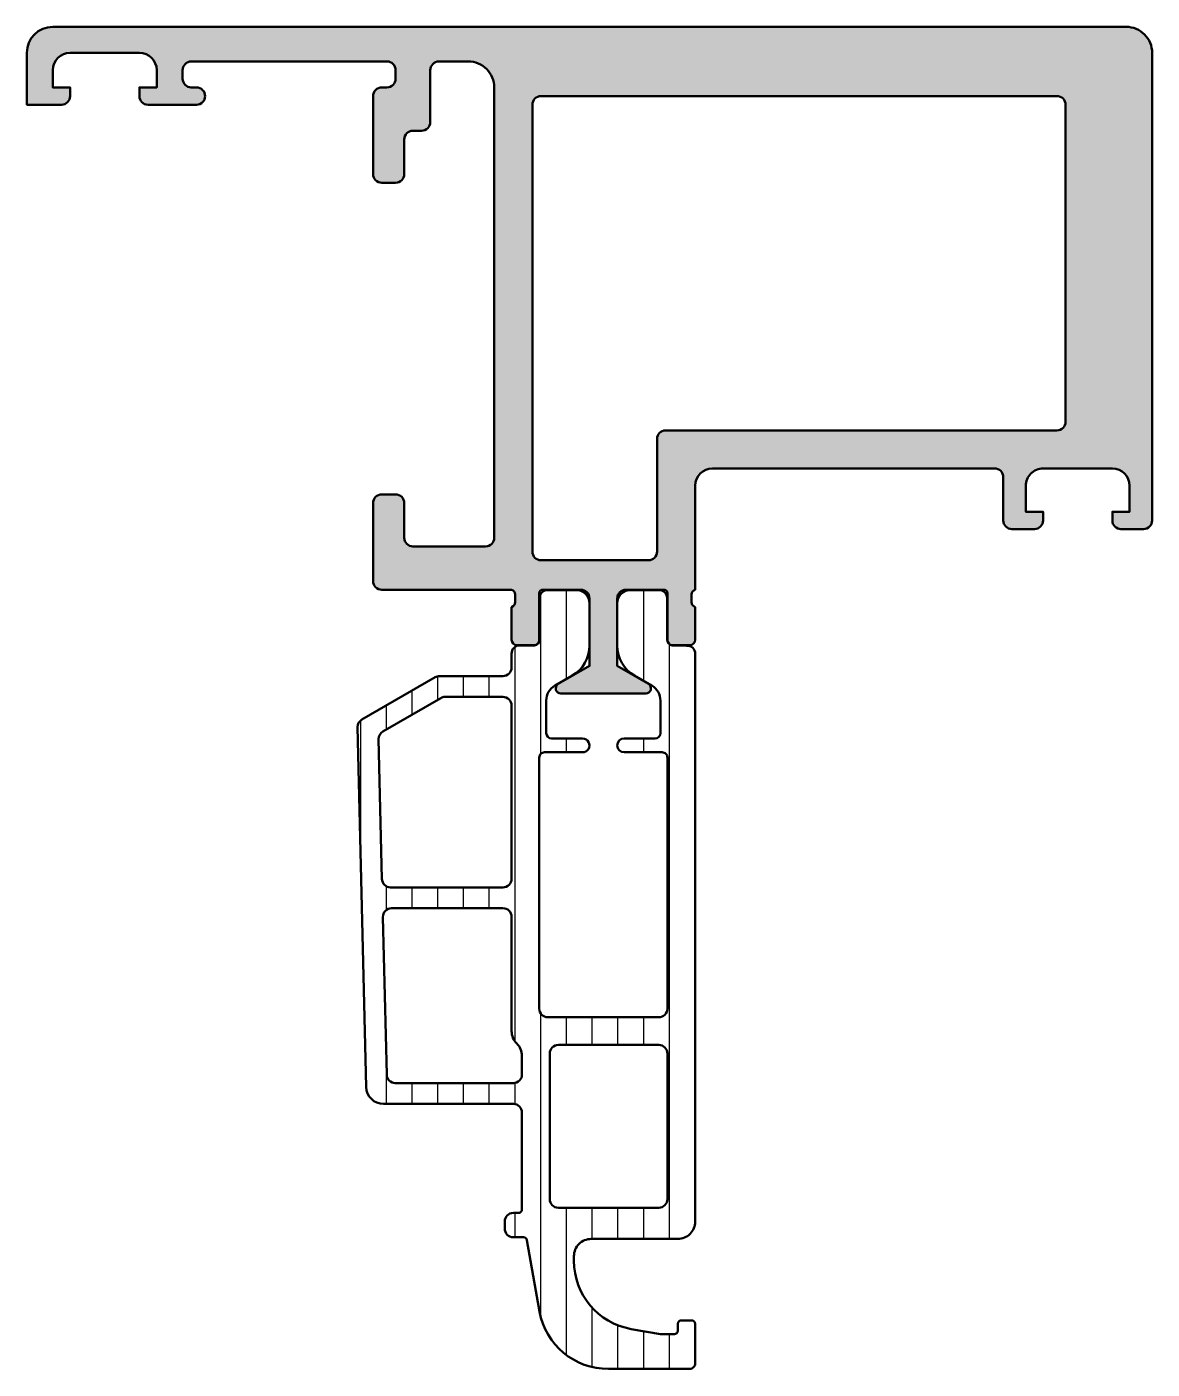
# Model space of a CAD drawing. Extents: x -38.6 to 26.4, y 0 to 77.5.
import ezdxf

# ---------------------------------------------------------------- set-up
doc = ezdxf.new("R2010")
doc.units = 0
for name, color, linetype, lineweight in [('0S-Alu contour', 7, 'Continuous', 50), ('0S-Alu hatch', 252, 'Continuous', 25), ('0S-Plastic contour', 254, 'Continuous', 50), ('0S-Plastic hatch', 253, 'Continuous', 25)]:
    doc.layers.add(name, color=color, linetype=linetype, lineweight=lineweight)

# ---------------------------------------------------------------- blocks, each defined once
blk = doc.blocks.new('284341__74093140_8A7A_4C7F_8474_6BF5404352CF___1BA13C1B_174A_4D7D_945D_6D555677FE83_')
at = {"layer": '0S-Plastic hatch'}
h = blk.add_hatch(dxfattribs=at)
h.set_pattern_fill('ANSI31', color=256, scale=0.4680000000000001, angle=45, style=0)
h.set_pattern_definition([(90, (0, 0), (-1.4859, 0), [])])
edge = h.paths.add_edge_path()
edge.add_line((-19.49889178758964, 37.04273220173563), (-18.99888984312537, 16.27510154376703))
edge.add_arc((-17.99917954461772, 16.29917059147821), 0.9999999999999969, 181.3791880375999, 269.9999999999992)
edge.add_line((-17.99917954461773, 15.29917059147822), (-10.4991795446177, 15.29917059147813))
edge.add_ellipse((-10.49917954461771, 14.79917059147813), major_axis=(-0.5, 0), ratio=1, start_angle=180, end_angle=269.9999999999992, ccw=False)
edge.add_line((-9.99917954461771, 14.79917059147813), (-9.99917954461771, 9.199383544636397))
edge.add_ellipse((-10.1991795446177, 9.199383544636397), major_axis=(-0.1999999999999957, 0), ratio=1, start_angle=89.9999999999979, end_angle=180, ccw=False)
edge.add_line((-10.19917954461771, 8.999383544636402), (-10.49917954461793, 8.999383544636402))
edge.add_arc((-10.49917954461793, 8.499383544636508), 0.4999999999998935, 90.0000000000004, 180)
edge.add_line((-10.99917954461782, 8.499383544636508), (-10.9991795446176, 8.099383544636133))
edge.add_arc((-10.4991795446176, 8.099383544636403), 0.5, 180, 269.9999999999992)
edge.add_line((-10.49917954461761, 7.599383544636403), (-9.907122040837223, 7.599383544636395))
edge.add_ellipse((-9.907122040837226, 7.3993835446364), major_axis=(-0.1999999999999957, 0), ratio=1, start_angle=189.9999999999988, end_angle=269.999999999999, ccw=False)
edge.add_line((-9.710160490234786, 7.434113180169781), (-8.982045949968523, 3.304770425358427))
edge.add_arc((-5.042814937919683, 3.999363136026147), 4.000000000000007, 190, 270.5524425235893)
edge.add_line((-5.004247771646644, -0.0004509313632006), (-0.2983938240231225, -0.0008294075514783))
edge.add_arc((-0.2983696960204227, 0.2991705914781875), 0.2999999999999333, 269.9953918909191, 360.0403432461902)
edge.add_line((0.0016302296112442, 0.2993818282038211), (1.06811533414e-05, 2.59947625915025))
edge.add_arc((-0.1999892692676255, 2.599335434666315), 0.1999999999998112, 0.0403432462444002, 89.99539189096593)
edge.add_line((-0.1999731839326557, 2.799335434019281), (-0.7999733666474356, 2.799383690039334))
edge.add_arc((-0.7999894519826114, 2.599383690686437), 0.1999999999997424, 89.99539189090687, 180.0403432462082)
edge.add_line((-0.9999894024035095, 2.599242866202618), (-0.9997078526763374, 2.199383907266053))
edge.add_ellipse((-1.199707803097503, 2.199243082782288), major_axis=(-0.20000000000001, 0), ratio=1, start_angle=89.9953918909456, end_angle=180.0403432461812, ccw=False)
edge.add_line((-1.199723888432544, 1.999243083429123), (-1.998587156561512, 1.999307333345896))
edge.add_line((-1.998587156561512, 1.999307333345896), (-3.69387507904328, 2.29823233414865))
edge.add_ellipse((-2.999282369258416, 6.23746334119238), major_axis=(-3.99999999491763, 0), ratio=1, start_angle=0.018375199178194634, end_angle=80.0000000000046, ccw=False)
edge.add_line((-6.999282158469156, 6.236180510310521), (-6.999366601027134, 6.499481168399867))
edge.add_ellipse((-5.999366656650533, 6.49980187611932), major_axis=(-0.999999995803323, 0), ratio=1, start_angle=-90.00460810905707, end_angle=0.018375199178194634, ccw=False)
edge.add_line((-5.99928622997562, 7.499801868688418), (-1.00006974552177, 7.499399798326621))
edge.add_arc((-0.9999893188463389, 8.499399795092437), 1.00000000000004, 269.9953918909325, 360)
edge.add_line((1.06811537016e-05, 8.499399795092433), (1.068115332e-05, 41.2900000000012))
edge.add_arc((-0.4388209791047899, 41.31533675590993), 0.4395624838915035, 356.6955909507999, 457.2202833047761)
edge.add_line((-0.4940671457934295, 41.75141362793032), (-1.318948646176281, 41.76311707629854))
edge.add_ellipse((-1.267757822252761, 42.11120296560709), major_axis=(-0.3518299117324914, 0), ratio=1, start_angle=3.4539599927288123, end_angle=81.63383634155412, ccw=False)
edge.add_line((-1.618948646106843, 42.09000645574382), (-1.618897215773309, 44.4899999864517))
edge.add_arc((-2.081516584966045, 44.50548355631432), 0.4628784091832067, 358.0830630364109, 454.6320760397232)
edge.add_line((-2.118897229322406, 44.96685012328192), (-3.698992238582476, 44.96608149194308))
edge.add_arc((-3.738380578079173, 44.2063151844196), 0.7607866214229702, 87.0322887203324, 181.2288108762407)
edge.add_line((-4.498992238582452, 44.19000000000075), (-4.498992238582452, 41.7578780545229))
edge.add_arc((-2.498992238582466, 41.75787805452291), 1.999999999999985, 180, 239.9998056125963)
edge.add_line((-3.498998114905859, 40.02583063966422), (-2.501255041538435, 39.44977889427374))
edge.add_ellipse((-3.001257979700092, 38.58375518684434), major_axis=(-1.000000000000025, 0), ratio=1, start_angle=179.9991381130727, end_angle=239.9998056125999, ccw=False)
edge.add_line((-2.001257979813209, 38.58374014407968), (-2.001286320327601, 36.69974288552709))
edge.add_ellipse((-2.301286320293655, 36.69974739835442), major_axis=(-0.2999999999999972, 0), ratio=1, start_angle=89.99999999999869, end_angle=179.9991381134956, ccw=False)
edge.add_line((-2.301286320293662, 36.39974739835442), (-4.098992238582457, 36.39974739835444))
edge.add_arc((-4.098992238582464, 35.99974739835442), 0.4000000000000128, 89.99999999999898, 269.999999999999)
edge.add_line((-4.098992238582471, 35.59974739835441), (-1.898992238582486, 35.59974739835442))
edge.add_ellipse((-1.898992238582479, 35.29974739835441), major_axis=(-0.3000000000000043, 0), ratio=1, start_angle=180, end_angle=270.00000000000136, ccw=False)
edge.add_line((-1.598992238582475, 35.29974739835441), (-1.598992238582447, 20.79974739835447))
edge.add_ellipse((-2.098992238582461, 20.79974739835447), major_axis=(-0.5000000000000142, 0), ratio=1, start_angle=90, end_angle=180, ccw=False)
edge.add_line((-2.098992238582461, 20.29974739835445), (-8.499987132431137, 20.29974739835445))
edge.add_ellipse((-8.499987132431002, 20.79974739835431), major_axis=(-0.4999999999998508, 0), ratio=1, start_angle=0, end_angle=89.99999999998448, ccw=False)
edge.add_line((-8.999987132430851, 20.79974739835431), (-8.999987132431023, 35.29974739835447))
edge.add_ellipse((-8.69998713243103, 35.29974739835447), major_axis=(-0.2999999999999936, 0), ratio=1, start_angle=269.9999999999993, end_angle=360, ccw=False)
edge.add_line((-8.699987132431026, 35.59974739835447), (-6.520653081702718, 35.59974739835447))
edge.add_arc((-6.49917954461776, 35.99917059147812), 0.4000000000000423, 266.9226630513584, 449.9999999999944)
edge.add_line((-6.499179544617721, 36.39917059147816), (-8.29769290313515, 36.39974739835443))
edge.add_ellipse((-8.297692903135147, 36.69974739835443), major_axis=(-0.3000000000000043, 0), ratio=1, start_angle=0.0008618865044809354, end_angle=89.99999999999937, ccw=False)
edge.add_line((-8.597692903101208, 36.69974288552724), (-8.597721256170225, 38.58457476163088))
edge.add_ellipse((-7.597721256283392, 38.58458980438849), major_axis=(-0.999999999999974, 0), ratio=1, start_angle=-59.9998056125944, end_angle=0.0008618865044809354, ccw=False)
edge.add_line((-8.097724194445107, 39.45061351181779), (-7.10142670974254, 40.02583063966424))
edge.add_arc((-8.10143258606592, 41.75787805452293), 1.999999999999992, 300.0001943874032, 360)
edge.add_line((-6.101432586065929, 41.75787805452293), (-6.101432586065932, 44.19000000000078))
edge.add_arc((-6.858587824554984, 44.2077468812952), 0.7573631935650759, 358.657296153206, 453.2430084670168)
edge.add_line((-6.901432586065929, 44.96389721911048), (-8.481527595325971, 44.96638945350601))
edge.add_arc((-8.519610091185132, 44.50577427272555), 0.4621867817844681, 85.27367960926244, 181.955866370402)
edge.add_line((-8.981527608875071, 44.48999998645171), (-8.981476178541538, 42.09000645574382))
edge.add_ellipse((-9.33101595124861, 42.11051910904842), major_axis=(-0.3501411453252907, 0), ratio=1, start_angle=98.13379464428482, end_angle=176.641463599092, ccw=False)
edge.add_line((-9.281476178472145, 41.76390025127672), (-10.09999457910613, 41.76606325403681))
edge.add_arc((-10.13857309597896, 41.30597974490568), 0.4616981019438093, 85.2068972653506, 181.9834494243714)
edge.add_line((-10.59999457910614, 41.29000000000071), (-10.59999457910614, 40.50009187498401))
edge.add_ellipse((-11.09999450023329, 40.49981103198271), major_axis=(-0.4999999999999462, 0), ratio=1, start_angle=90.00000000000568, end_angle=180.0321822390468, ccw=False)
edge.add_line((-11.09999450023324, 39.99981103198278), (-14.76409567290876, 39.99981103198287))
edge.add_arc((-14.76409567290878, 39.49981103198285), 0.5000000000000285, 89.99999999999756, 120.0000000000014)
edge.add_line((-15.0140956729088, 39.93282373387508), (-19.24903663833583, 37.48777942748341))
edge.add_arc((-18.99903663833583, 37.05476672559121), 0.4999999999999839, 120.0000000000006, 181.379188037598)
edge = h.paths.add_edge_path()
edge.add_line((-18.03224198870529, 36.80465549994105), (-14.69366591748488, 38.73218329337032))
edge.add_ellipse((-14.44366591748484, 38.29917059147809), major_axis=(-0.500000000000028, 0), ratio=1, start_angle=270.00000000000125, end_angle=300.00000000000284, ccw=False)
edge.add_line((-14.44366591748486, 38.79917059147812), (-11.09917954461773, 38.7991705914781))
edge.add_ellipse((-11.09917954461772, 38.2991705914781), major_axis=(-0.5, 0), ratio=1, start_angle=180, end_angle=270.0000000000008, ccw=False)
edge.add_line((-10.59917954461772, 38.29917059147811), (-10.5991795446177, 28.29917059147805))
edge.add_ellipse((-11.09917954461767, 28.29917059147805), major_axis=(-0.4999999999999716, 0), ratio=1, start_angle=89.9999999999975, end_angle=180, ccw=False)
edge.add_line((-11.09917954461769, 27.79917059147808), (-17.58788896565737, 27.79917059147829))
edge.add_ellipse((-17.58788896565736, 28.29917059147827), major_axis=(-0.4999999999999858, 0), ratio=1, start_angle=1.3791880375995902, end_angle=89.9999999999988, ccw=False)
edge.add_line((-18.08774411491118, 28.28713606762268), (-18.28209713795911, 36.35960827419326))
edge.add_ellipse((-17.78224198870528, 36.37164279804884), major_axis=(-0.4999999999999912, 0), ratio=1, start_angle=-59.999999999999375, end_angle=1.3791880375987944, ccw=False)
edge = h.paths.add_edge_path()
edge.add_arc((-9.599179510266161, 19.49917061598274), 1.00000003435155, 180, 225.5729959992345)
edge.add_ellipse((-10.99917953428478, 18.07088490577028), major_axis=(-0.9999999999607581, 0), ratio=1, start_angle=179.991779028006, end_angle=225.5729959991538, ccw=False)
edge.add_line((-9.999179544617713, 18.07074142274177), (-9.99917954461771, 16.99917059147803))
edge.add_ellipse((-10.49917954461771, 16.99917059147803), major_axis=(-0.5, 0), ratio=1, start_angle=89.9999999999975, end_angle=180, ccw=False)
edge.add_line((-10.49917954461773, 16.49917059147803), (-17.3158299106068, 16.49917059147827))
edge.add_ellipse((-17.31582991060679, 16.99917059147826), major_axis=(-0.4999999999999929, 0), ratio=1, start_angle=1.3791880375995902, end_angle=89.9999999999988, ccw=False)
edge.add_line((-17.81568505986061, 16.98713606762267), (-18.03477686525531, 26.08713606762264))
edge.add_ellipse((-17.53492171600148, 26.09917059147824), major_axis=(-0.5000000000000023, 0), ratio=1, start_angle=-89.9999999999996, end_angle=1.3791880376011818, ccw=False)
edge.add_line((-17.53492171600148, 26.59917059147824), (-11.09917954461771, 26.59917059147816))
edge.add_ellipse((-11.09917954461772, 26.09917059147814), major_axis=(-0.5000000000000142, 0), ratio=1, start_angle=180, end_angle=269.99999999999875, ccw=False)
edge.add_line((-10.59917954461771, 26.09917059147814), (-10.59917954461771, 19.49917061598274))
edge = h.paths.add_edge_path()
edge.add_line((-1.599179544617712, 18.19942958038993), (-1.599179544617712, 9.799170450675376))
edge.add_ellipse((-2.099179544617712, 9.799170450675376), major_axis=(-0.5, 0), ratio=1, start_angle=89.9953918909456, end_angle=180, ccw=False)
edge.add_line((-2.099219757955314, 9.299170452292488), (-7.899219757955307, 9.299636927010162))
edge.add_ellipse((-7.899179544617705, 9.799636925393052), major_axis=(-0.5000000000000026, 0), ratio=1, start_angle=0, end_angle=89.9953918909456, ccw=False)
edge.add_line((-8.39917954461771, 9.799636925393052), (-8.399179544617713, 18.19942958039004))
edge.add_ellipse((-7.899179544617712, 18.19942958039004), major_axis=(-0.5, 0), ratio=1, start_angle=269.9999999999992, end_angle=360, ccw=False)
edge.add_line((-7.899179544617705, 18.69942958039004), (-2.099179544617701, 18.69942958038993))
edge.add_ellipse((-2.099179544617708, 18.19942958038993), major_axis=(-0.5, 0), ratio=1, start_angle=180, end_angle=269.9999999999992, ccw=False)
at = {"layer": '0S-Alu contour', "color": 7}
for points in [[(-14.44366591748486, 38.79917059147812), (-11.09917954461773, 38.7991705914781)], [(-18.03224198870529, 36.80465549994105), (-14.69366591748488, 38.73218329337032)], [(-10.59917954461772, 38.29917059147811), (-10.5991795446177, 28.29917059147805)], [(-18.08774411491118, 28.28713606762268), (-18.28209713795911, 36.35960827419326)], [(-11.09917954461769, 27.79917059147808), (-17.58788896565737, 27.79917059147829)], [(-17.53492171600148, 26.59917059147824), (-11.09917954461771, 26.59917059147816)], [(-17.81568505986061, 16.98713606762267), (-18.03477686525531, 26.08713606762264)], [(-10.59917954461771, 26.09917059147814), (-10.59917954461771, 19.49917061598274)], [(-7.899179544617705, 18.69942958039004), (-2.099179544617701, 18.69942958038993)], [(-9.999179544617713, 18.07074142274177), (-9.99917954461771, 16.99917059147803)], [(-8.39917954461771, 9.799636925393052), (-8.399179544617713, 18.19942958039004)], [(-1.599179544617712, 18.19942958038993), (-1.599179544617712, 9.799170450675376)], [(-10.49917954461773, 16.49917059147803), (-17.3158299106068, 16.49917059147827)], [(-2.099219757955314, 9.299170452292488), (-7.899219757955307, 9.299636927010162)]]:
    blk.add_lwpolyline(points, dxfattribs=at)
at = {"layer": '0S-Alu contour', "color": 7, "extrusion": (0, 0, -1)}
for centre, radius, start, end in [((14.44366591748484, 38.29917059147809), 0.500000000000028, 59.99999999999715, 89.99999999999876), ((11.09917954461772, 38.2991705914781), 0.5, 89.9999999999992, 180), ((17.78224198870528, 36.37164279804884), 0.4999999999999912, 358.6208119624012, 59.99999999999946), ((17.58788896565736, 28.29917059147827), 0.4999999999999858, 270.0000000000012, 358.6208119624004), ((11.09917954461767, 28.29917059147805), 0.4999999999999716, 180, 270.0000000000025), ((17.53492171600148, 26.09917059147824), 0.5000000000000023, 358.6208119623988, 89.99999999999959), ((11.09917954461772, 26.09917059147814), 0.5000000000000142, 90.00000000000122, 180), ((10.99917953428478, 18.07088490577028), 0.9999999999607581, 134.4270040008462, 180.0082209719941), ((7.899179544617712, 18.19942958039004), 0.5, 0, 90.00000000000081), ((2.099179544617708, 18.19942958038993), 0.5, 90.00000000000081, 180), ((17.31582991060679, 16.99917059147826), 0.4999999999999929, 270.0000000000012, 358.6208119624004), ((10.49917954461771, 16.99917059147803), 0.5, 180, 270.0000000000025), ((7.899179544617705, 9.799636925393052), 0.5000000000000026, 270.0046081090544, 0), ((2.099179544617712, 9.799170450675376), 0.5, 180, 270.0046081090544)]:
    blk.add_arc(centre, radius, start, end, dxfattribs=at)
at = {"layer": '0S-Alu contour', "color": 7}
blk.add_arc((-9.599179510266161, 19.49917061598274), 1.00000003435155, 180, 225.5729959992345, dxfattribs=at)
at = {"layer": '0S-Plastic contour', "color": 7}
for points in [[(-6.901432586065929, 44.96389721911048), (-8.481527595325971, 44.96638945350601)], [(-2.118897229322406, 44.96685012328192), (-3.698992238582476, 44.96608149194308)], [(-8.981527608875071, 44.48999998645171), (-8.981476178541538, 42.09000645574382)], [(-6.101432586065929, 41.75787805452293), (-6.101432586065932, 44.19000000000078)], [(-4.498992238582452, 44.19000000000075), (-4.498992238582452, 41.7578780545229)], [(-1.618948646106843, 42.09000645574382), (-1.618897215773309, 44.4899999864517)], [(-10.59999457910614, 41.29000000000071), (-10.59999457910614, 40.50009187498401)], [(-9.281476178472145, 41.76390025127672), (-10.09999457910613, 41.76606325403681)], [(-0.4940671457934295, 41.75141362793032), (-1.318948646176281, 41.76311707629854)], [(1.06811537016e-05, 8.499399795092433), (1.068115332e-05, 41.2900000000012)], [(-15.0140956729088, 39.93282373387508), (-19.24903663833583, 37.48777942748341)], [(-11.09999450023324, 39.99981103198278), (-14.76409567290876, 39.99981103198287)], [(-8.097724194445107, 39.45061351181779), (-7.10142670974254, 40.02583063966424)], [(-3.498998114905859, 40.02583063966422), (-2.501255041538435, 39.44977889427374)], [(-8.597692903101208, 36.69974288552724), (-8.597721256170225, 38.58457476163088)], [(-2.001257979813209, 38.58374014407968), (-2.001286320327601, 36.69974288552709)], [(-19.49889178758964, 37.04273220173563), (-18.99888984312537, 16.27510154376703)], [(-6.499179544617721, 36.39917059147816), (-8.29769290313515, 36.39974739835443)], [(-2.301286320293662, 36.39974739835442), (-4.098992238582457, 36.39974739835444)], [(-8.999987132430851, 20.79974739835431), (-8.999987132431023, 35.29974739835447)], [(-8.699987132431026, 35.59974739835447), (-6.520653081702718, 35.59974739835447)], [(-4.098992238582471, 35.59974739835441), (-1.898992238582486, 35.59974739835442)], [(-1.598992238582475, 35.29974739835441), (-1.598992238582447, 20.79974739835447)], [(-2.098992238582461, 20.29974739835445), (-8.499987132431137, 20.29974739835445)], [(-17.99917954461773, 15.29917059147822), (-10.4991795446177, 15.29917059147813)], [(-9.99917954461771, 14.79917059147813), (-9.99917954461771, 9.199383544636397)], [(-10.19917954461771, 8.999383544636402), (-10.49917954461793, 8.999383544636402)], [(-10.99917954461782, 8.499383544636508), (-10.9991795446176, 8.099383544636133)], [(-10.49917954461761, 7.599383544636403), (-9.907122040837223, 7.599383544636395)], [(-9.710160490234786, 7.434113180169781), (-8.982045949968523, 3.304770425358427)], [(-5.99928622997562, 7.499801868688418), (-1.00006974552177, 7.499399798326621)], [(-6.999282158469156, 6.236180510310521), (-6.999366601027134, 6.499481168399867)], [(-0.9999894024035095, 2.599242866202618), (-0.9997078526763374, 2.199383907266053)], [(-0.1999731839326557, 2.799335434019281), (-0.7999733666474356, 2.799383690039334)], [(0.0016302296112442, 0.2993818282038211), (1.06811533414e-05, 2.59947625915025)], [(-1.199723888432544, 1.999243083429123), (-1.998587156561512, 1.999307333345896), (-3.69387507904328, 2.29823233414865)], [(-5.004247771646644, -0.0004509313632006), (-0.2983938240231225, -0.0008294075514783)]]:
    blk.add_lwpolyline(points, dxfattribs=at)
for centre, radius, start, end in [((-8.519610091185132, 44.50577427272555), 0.4621867817844681, 85.27367960926244, 181.955866370402), ((-6.858587824554984, 44.2077468812952), 0.7573631935650759, 358.657296153206, 93.24300846701689), ((-3.738380578079173, 44.2063151844196), 0.7607866214229702, 87.0322887203324, 181.2288108762407), ((-2.081516584966045, 44.50548355631432), 0.4628784091832067, 358.0830630364109, 94.6320760397233), ((-10.13857309597896, 41.30597974490568), 0.4616981019438093, 85.2068972653506, 181.9834494243714), ((-8.10143258606592, 41.75787805452293), 1.999999999999992, 300.0001943874032, 0), ((-2.498992238582466, 41.75787805452291), 1.999999999999985, 180, 239.9998056125963), ((-0.4388209791047899, 41.31533675590993), 0.4395624838915035, 356.6955909507999, 97.22028330477613), ((-14.76409567290878, 39.49981103198285), 0.5000000000000285, 89.99999999999756, 120.0000000000014), ((-18.99903663833583, 37.05476672559121), 0.4999999999999839, 120.0000000000006, 181.379188037598), ((-6.49917954461776, 35.99917059147812), 0.4000000000000423, 266.9226630513584, 89.9999999999944), ((-4.098992238582464, 35.99974739835442), 0.4000000000000128, 89.99999999999898, 269.999999999999), ((-17.99917954461772, 16.29917059147821), 0.9999999999999969, 181.3791880375999, 269.9999999999992), ((-10.49917954461793, 8.499383544636508), 0.4999999999998935, 90.0000000000004, 180), ((-10.4991795446176, 8.099383544636403), 0.5, 180, 269.9999999999992), ((-0.9999893188463389, 8.499399795092437), 1.00000000000004, 269.9953918909325, 0), ((-5.042814937919683, 3.999363136026147), 4.000000000000007, 190, 270.5524425235893), ((-0.7999894519826114, 2.599383690686437), 0.1999999999997424, 89.99539189090687, 180.0403432462082), ((-0.1999892692676255, 2.599335434666315), 0.1999999999998112, 0.0403432462444002, 89.99539189096593), ((-0.2983696960204227, 0.2991705914781875), 0.2999999999999333, 269.9953918909191, 0.0403432461901956)]:
    blk.add_arc(centre, radius, start, end, dxfattribs=at)
at = {"layer": '0S-Plastic contour', "color": 7, "extrusion": (0, 0, -1)}
for centre, radius, start, end in [((9.33101595124861, 42.11051910904842), 0.3501411453252907, 183.358536400908, 261.8662053557152), ((1.267757822252761, 42.11120296560709), 0.3518299117324914, 278.3661636584459, 356.5460400072712), ((11.09999450023329, 40.49981103198271), 0.4999999999999462, 179.9678177609532, 269.9999999999943), ((7.597721256283392, 38.58458980438849), 0.999999999999974, 359.9991381134955, 59.99980561259448), ((3.001257979700092, 38.58375518684434), 1.000000000000025, 120.0001943874001, 180.0008618869274), ((8.297692903135147, 36.69974739835443), 0.3000000000000043, 270.0000000000007, 359.9991381134955), ((2.301286320293655, 36.69974739835442), 0.2999999999999972, 180.0008618865045, 270.0000000000013), ((8.69998713243103, 35.29974739835447), 0.2999999999999936, 0, 90.00000000000067), ((1.898992238582479, 35.29974739835441), 0.3000000000000043, 89.99999999999864, 180), ((8.499987132431002, 20.79974739835431), 0.4999999999998508, 270.0000000000155, 0), ((2.098992238582461, 20.79974739835447), 0.5000000000000142, 180, 270), ((10.49917954461771, 14.79917059147813), 0.5, 90.00000000000081, 180), ((10.1991795446177, 9.199383544636397), 0.1999999999999957, 180, 270.0000000000021), ((9.907122040837226, 7.3993835446364), 0.1999999999999957, 90.00000000000102, 170.0000000000012), ((5.999366656650533, 6.49980187611932), 0.999999995803323, 359.9816248008218, 90.0046081090571), ((2.999282369258416, 6.23746334119238), 3.99999999491763, 279.9999999999954, 359.9816248008218), ((1.199707803097503, 2.199243082782288), 0.20000000000001, 179.9596567538188, 270.0046081090544)]:
    blk.add_arc(centre, radius, start, end, dxfattribs=at)
blk = doc.blocks.new('333660__AA6B2436_0D29_4C51_9D6C_1974D53212FA_')
at = {"layer": '0S-Alu hatch'}
h = blk.add_hatch(color=256, dxfattribs=at)
edge = h.paths.add_edge_path()
edge.add_line((-38.59999999999999, 75.98999999999974), (-38.59999999999982, 72.98999999999991))
edge.add_line((-38.59999999999982, 72.98999999999991), (-36.59999999999982, 72.98999999999994))
edge.add_arc((-36.59999999999988, 73.48999999999988), 0.4999999999999432, 270.0000000000065, 360)
edge.add_line((-36.09999999999993, 73.48999999999988), (-36.09999999999993, 73.98999999999991))
edge.add_line((-36.09999999999993, 73.98999999999991), (-37.09999999999993, 73.98999999999991))
edge.add_line((-37.09999999999993, 73.98999999999991), (-37.09999999999993, 74.98999999999982))
edge.add_ellipse((-36.09999999999999, 74.98999999999991), major_axis=(-0.999999999999943, 0), ratio=1, start_angle=270.000000000013, end_angle=360, ccw=False)
edge.add_line((-36.10000000000022, 75.98999999999985), (-32.09999999999959, 75.98999999999991))
edge.add_ellipse((-32.09999999999972, 74.99000000000007), major_axis=(-0.9999999999998436, 0), ratio=1, start_angle=180, end_angle=269.99999999999267, ccw=False)
edge.add_line((-31.09999999999987, 74.99000000000007), (-31.09999999999993, 73.98999999999991))
edge.add_line((-31.09999999999993, 73.98999999999991), (-32.09999999999993, 73.98999999999991))
edge.add_line((-32.09999999999993, 73.98999999999991), (-32.09999999999993, 73.48999999999988))
edge.add_arc((-31.6000000000001, 73.48999999999971), 0.4999999999998295, 180, 269.9999999999804)
edge.add_line((-31.60000000000027, 72.98999999999988), (-28.79999999999975, 72.98999999999982))
edge.add_arc((-28.79999999999975, 73.48999999999982), 0.5, 270, 450)
edge.add_line((-28.79999999999975, 73.98999999999982), (-29.09999999999982, 73.98999999999982))
edge.add_ellipse((-29.09999999999982, 74.48999999999982), major_axis=(-0.5, 0), ratio=1, start_angle=0, end_angle=90, ccw=False)
edge.add_line((-29.59999999999982, 74.48999999999982), (-29.59999999999982, 74.98999999999982))
edge.add_ellipse((-29.09999999999982, 74.98999999999982), major_axis=(-0.5, 0), ratio=1, start_angle=269.9999999999935, end_angle=360, ccw=False)
edge.add_line((-29.09999999999976, 75.48999999999982), (-17.7999986648555, 75.48999999999985))
edge.add_ellipse((-17.7999986648555, 74.98999999999985), major_axis=(-0.5, 0), ratio=1, start_angle=180, end_angle=270, ccw=False)
edge.add_line((-17.2999986648555, 74.98999999999985), (-17.2999986648555, 74.4899999999998))
edge.add_ellipse((-17.79999866485547, 74.4899999999998), major_axis=(-0.4999999999999716, 0), ratio=1, start_angle=90.00000000000318, end_angle=180, ccw=False)
edge.add_line((-17.79999866485544, 73.98999999999982), (-18.0999986648554, 73.98999999999985))
edge.add_arc((-18.09999866485543, 73.48999999999982), 0.5000000000000285, 89.99999999999675, 180)
edge.add_line((-18.59999866485545, 73.48999999999982), (-18.59999866485545, 68.98999999999988))
edge.add_arc((-18.09999866485541, 68.98999999999987), 0.5000000000000427, 180, 269.9999999999951)
edge.add_line((-18.09999866485545, 68.48999999999982), (-17.29999999999963, 68.4899999999998))
edge.add_arc((-17.29999999999972, 68.98999999999988), 0.5000000000000853, 270.0000000000098, 360)
edge.add_line((-16.79999999999963, 68.98999999999988), (-16.79999999999963, 70.98999999999991))
edge.add_ellipse((-16.29999999999963, 70.98999999999991), major_axis=(-0.5, 0), ratio=1, start_angle=270, end_angle=360, ccw=False)
edge.add_line((-16.29999999999963, 71.48999999999991), (-15.79999999999957, 71.48999999999991))
edge.add_arc((-15.7999999999997, 71.98999999999987), 0.4999999999999574, 270.0000000000151, 360)
edge.add_line((-15.29999999999975, 71.98999999999987), (-15.29999999999969, 74.99000000000008))
edge.add_ellipse((-14.80005910025601, 74.99000000000008), major_axis=(-0.4999408997436773, 0), ratio=1, start_angle=269.9999999999898, end_angle=360, ccw=False)
edge.add_line((-14.80005910025592, 75.48994089974374), (-13.09999732971166, 75.4899408997439))
edge.add_ellipse((-13.09999732971139, 73.98994089974383), major_axis=(-1.500000000000071, 0), ratio=1, start_angle=180, end_angle=270.00000000001046, ccw=False)
edge.add_line((-11.59999732971132, 73.98994089974383), (-11.5999973297116, 47.99004089974421))
edge.add_ellipse((-12.09999732971143, 47.99004089974373), major_axis=(-0.4999999999998331, 0), ratio=1, start_angle=90.00000000004559, end_angle=180, ccw=False)
edge.add_line((-12.09999732971104, 47.4900408997439), (-16.29999999999929, 47.49004089974398))
edge.add_ellipse((-16.29999999999916, 47.99004089974388), major_axis=(-0.4999999999999006, 0), ratio=1, start_angle=0, end_angle=89.99999999998528, ccw=False)
edge.add_line((-16.79999999999906, 47.99004089974388), (-16.79999999999918, 49.99000000000023))
edge.add_arc((-17.29999999999943, 49.99000000000003), 0.5000000000002524, 0, 90.00000000004233)
edge.add_line((-17.2999999999998, 50.49000000000027), (-18.09999999999948, 50.48999999999985))
edge.add_arc((-18.09999999999978, 49.99000000000021), 0.4999999999996377, 89.9999999999662, 180)
edge.add_line((-18.59999999999941, 49.99000000000022), (-18.59999999999942, 45.49000000000027))
edge.add_arc((-18.09999999999896, 45.49000000000013), 0.5000000000004547, 180, 270)
edge.add_line((-18.09999999999896, 44.98999999999968), (-10.59998916046216, 44.99000000000033))
edge.add_ellipse((-10.67882554457297, 44.72247961986122), major_axis=(-0.2788948354657022, 0), ratio=1, start_angle=178.8354106260143, end_angle=253.58012358057522, ccw=False)
edge.add_line((-10.39998831884602, 44.7168112163523), (-10.3999883188459, 44.26252070572548))
edge.add_ellipse((-10.67885641448889, 44.25686004624853), major_axis=(-0.2789255417369638, 0), ratio=1, start_angle=106.4245945552675, end_angle=181.1628700728665, ccw=False)
edge.add_line((-10.59998931884618, 43.98931670572564), (-10.59998931884629, 42.09000021634385))
edge.add_arc((-10.29998931884599, 42.09000021634342), 0.300000000000292, 180, 269.9999999999993)
edge.add_line((-10.299989318846, 41.79000021634313), (-9.299989318847175, 41.79000021634285))
edge.add_arc((-9.299989318846755, 42.09000021634373), 0.3000000000008853, 269.9999999999199, 360)
edge.add_line((-8.999989318845868, 42.09000021634373), (-8.999989318846607, 44.79000001260714))
edge.add_ellipse((-8.799989318846588, 44.79000001260705), major_axis=(-0.2000000000000206, 0), ratio=1, start_angle=269.9999993432893, end_angle=360, ccw=False)
edge.add_line((-8.799989316554235, 44.99000001260706), (-6.599988953194532, 44.98999998739199))
edge.add_ellipse((-6.599988953188749, 44.4900003530493), major_axis=(-0.4999996343426858, 0), ratio=1, start_angle=179.9999726792434, end_angle=270.0000000006628, ccw=False)
edge.add_line((-6.09998931884612, 44.4900001146309), (-6.09998931884612, 40.58996231588391))
edge.add_line((-6.09998931884612, 40.58996231588391), (-7.901590095901518, 39.54980762227903))
edge.add_arc((-7.751590095901278, 39.2900000011436), 0.300000000000205, 120.0000000000303, 269.9999999999823)
edge.add_line((-7.75159009590137, 38.9900000011434), (-2.848388541791244, 38.99000000114334))
edge.add_arc((-2.848388541791486, 39.29000000114352), 0.3000000000001748, 270.0000000000461, 419.9999999999466)
edge.add_line((-2.698388541791156, 39.54980762227886), (-4.499989318846211, 40.58996231588401))
edge.add_line((-4.499989318846211, 40.58996231588401), (-4.499989318846147, 44.48999999999884))
edge.add_ellipse((-3.999989318846232, 44.48999999999883), major_axis=(-0.4999999999999148, 0), ratio=1, start_angle=270.00000000000244, end_angle=360, ccw=False)
edge.add_line((-3.999989318846253, 44.98999999999875), (-1.799989318846677, 44.99000000000079))
edge.add_ellipse((-1.799989318846598, 44.79000000000048), major_axis=(-0.2000000000003084, 0), ratio=1, start_angle=180, end_angle=270.0000000000224, ccw=False)
edge.add_line((-1.59998931884629, 44.79000000000048), (-1.599989318846347, 42.09000000000098))
edge.add_arc((-1.299989318845859, 42.09000000000129), 0.3000000000004874, 180, 269.9999999999973)
edge.add_line((-1.299989318845874, 41.7900000000008), (-0.2999893188460447, 41.79000000000077))
edge.add_arc((-0.2999893188464711, 42.09000000000081), 0.3000000000000398, 270.0000000000814, 360)
edge.add_line((1.06811535687e-05, 42.09000000000081), (1.06811537322e-05, 43.98931648938328))
edge.add_ellipse((0.0788777767967659, 44.25685982990629), major_axis=(-0.2789255417371743, 0), ratio=1, start_angle=-1.1628700728933836, end_angle=73.57540544467548, ccw=False)
edge.add_line((-0.1999903188464262, 44.26252048938339), (-0.1999903188464813, 44.7168110000105))
edge.add_ellipse((0.078847127696136, 44.72247940800817), major_axis=(-0.2788950563269901, 0), ratio=1, start_angle=-73.58012358057039, end_angle=1.1645893739541862, ccw=False)
edge.add_line((1.06811535111e-05, 44.99000000000094), (1.06811535616e-05, 50.98999999999978))
edge.add_ellipse((1.000010681153732, 50.98999999999987), major_axis=(-1.00000000000017, 0), ratio=1, start_angle=270.0000000000094, end_angle=360, ccw=False)
edge.add_line((1.000010681153568, 51.99000000000005), (17.29999771118189, 51.99000000000008))
edge.add_ellipse((17.30025785295872, 51.49026014177698), major_axis=(-0.4997399259320688, 0), ratio=1, start_angle=179.9701744331769, end_angle=270.0298255668338, ccw=False)
edge.add_line((17.79999771118182, 51.49000000000024), (17.79999771118182, 48.99))
edge.add_arc((18.29973756940483, 48.98973985822316), 0.4997399259319764, 179.9701744331646, 270.0298255667882)
edge.add_line((18.29999771118126, 48.49000000000014), (19.59999694824197, 48.48999999999971))
edge.add_arc((19.60001747590989, 48.98997947233265), 0.4999794727543412, 269.9976476059536, 360.0023523939924)
edge.add_line((20.09999694824283, 48.99000000000009), (20.09999694824237, 49.49000000000011))
edge.add_line((20.09999694824237, 49.49000000000011), (19.09999694824231, 49.48999999999966))
edge.add_line((19.09999694824231, 49.48999999999966), (19.09999694824237, 50.99000000000035))
edge.add_ellipse((20.09999694824226, 50.99000000000039), major_axis=(-0.9999999999998863, 0), ratio=1, start_angle=269.99999999999386, end_angle=360, ccw=False)
edge.add_line((20.09999694824236, 51.99000000000028), (24.09999694824277, 51.99000000000011))
edge.add_ellipse((24.09992794841887, 50.98993100017615), major_axis=(-1.000069002204275, 0), ratio=1, start_angle=180.003953125862, end_angle=269.9960468740749, ccw=False)
edge.add_line((25.09999694824283, 50.98999999999895), (25.09999694824238, 49.48999999999959))
edge.add_line((25.09999694824238, 49.48999999999959), (24.09999694824238, 49.49000000000002))
edge.add_line((24.09999694824238, 49.49000000000002), (24.09999694824255, 48.99000000000042))
edge.add_arc((24.59997135552409, 48.98997440728156), 0.4999744079365625, 179.9970671403861, 270.0029328595924)
edge.add_line((24.59999694824226, 48.49000000000002), (25.90000000000058, 48.4900000000001))
edge.add_arc((25.8999943290244, 48.99000567097577), 0.5000056710078274, 270.0006498386311, 359.999350161587)
edge.add_line((26.40000000000007, 48.9900000000015), (26.40000000000007, 75.98999999999992))
edge.add_arc((24.90002811001503, 75.99002810999879), 1.499971890248436, 359.9989262571821, 450.001040580567)
edge.add_line((24.90000086819001, 77.48999999999984), (-37.09999999999987, 77.48999999999982))
edge.add_arc((-37.09999999999982, 75.98999999999965), 1.50000000000017, 90.00000000000217, 180)
edge = h.paths.add_edge_path()
edge.add_ellipse((-8.899997329711333, 72.98998778104801), major_axis=(-0.500000000000057, 0), ratio=1, start_angle=269.9999999999935, end_angle=360, ccw=False)
edge.add_line((-8.899997329711274, 73.48998778104807), (20.90000381469745, 73.48998778104759))
edge.add_ellipse((20.90002941491228, 72.99001338126259), major_axis=(-0.4999744004404078, 0), ratio=1, start_angle=179.997067647325, end_angle=270.00293371873425, ccw=False)
edge.add_line((21.4000038146979, 72.98998779296791), (21.40000381469791, 54.68998741149878))
edge.add_ellipse((20.89998220883718, 54.69000901736002), major_axis=(-0.5000216063275309, 0), ratio=1, start_angle=90.0024757422321, end_angle=179.9975242576596, ccw=False)
edge.add_line((20.90000381469746, 54.18998741149928), (-1.699989318846654, 54.1899874114993))
edge.add_arc((-1.699989318846377, 53.68998741149959), 0.4999999999997087, 90.00000000003176, 180)
edge.add_line((-2.199989318846085, 53.6899874114993), (-2.199989318846654, 47.19000000000064))
edge.add_ellipse((-2.699989318846959, 47.19000000000064), major_axis=(-0.5000000000003056, 0), ratio=1, start_angle=89.9999999999821, end_angle=180, ccw=False)
edge.add_line((-2.699989318847116, 46.69000000000033), (-8.89999732971128, 46.68999999999942))
edge.add_ellipse((-8.899997329711585, 47.18999999999968), major_axis=(-0.5000000000002558, 0), ratio=1, start_angle=0, end_angle=90.00000000003502, ccw=False)
edge.add_line((-9.39999732971184, 47.18999999999947), (-9.39999732971139, 72.98998778104801))
at = {"layer": '0S-Alu contour', "color": 7}
for points in [[(24.90000086819001, 77.48999999999984), (-37.09999999999987, 77.48999999999982)], [(-38.59999999999999, 75.98999999999974), (-38.59999999999982, 72.98999999999991), (-36.59999999999982, 72.98999999999994)], [(-36.10000000000022, 75.98999999999985), (-32.09999999999959, 75.98999999999991)], [(26.40000000000007, 48.9900000000015), (26.40000000000007, 75.98999999999992)], [(-29.09999999999976, 75.48999999999982), (-17.7999986648555, 75.48999999999985)], [(-14.80005910025592, 75.48994089974374), (-13.09999732971166, 75.4899408997439)], [(-36.09999999999993, 73.48999999999988), (-36.09999999999993, 73.98999999999991), (-37.09999999999993, 73.98999999999991), (-37.09999999999993, 74.98999999999982)], [(-31.09999999999987, 74.99000000000007), (-31.09999999999993, 73.98999999999991), (-32.09999999999993, 73.98999999999991), (-32.09999999999993, 73.48999999999988)], [(-29.59999999999982, 74.48999999999982), (-29.59999999999982, 74.98999999999982)], [(-17.2999986648555, 74.98999999999985), (-17.2999986648555, 74.4899999999998)], [(-15.29999999999975, 71.98999999999987), (-15.29999999999969, 74.99000000000008)], [(-28.79999999999975, 73.98999999999982), (-29.09999999999982, 73.98999999999982)], [(-17.79999866485544, 73.98999999999982), (-18.0999986648554, 73.98999999999985)], [(-11.59999732971132, 73.98994089974383), (-11.5999973297116, 47.99004089974421)], [(-31.60000000000027, 72.98999999999988), (-28.79999999999975, 72.98999999999982)], [(-18.59999866485545, 73.48999999999982), (-18.59999866485545, 68.98999999999988)], [(-9.39999732971184, 47.18999999999947), (-9.39999732971139, 72.98998778104801)], [(-8.899997329711274, 73.48998778104807), (20.90000381469745, 73.48998778104759)], [(21.4000038146979, 72.98998779296791), (21.40000381469791, 54.68998741149878)], [(-16.29999999999963, 71.48999999999991), (-15.79999999999957, 71.48999999999991)], [(-16.79999999999963, 68.98999999999988), (-16.79999999999963, 70.98999999999991)], [(-18.09999866485545, 68.48999999999982), (-17.29999999999963, 68.4899999999998)], [(-2.199989318846085, 53.6899874114993), (-2.199989318846654, 47.19000000000064)], [(20.90000381469746, 54.18998741149928), (-1.699989318846654, 54.1899874114993)], [(1.000010681153568, 51.99000000000005), (17.29999771118189, 51.99000000000008)], [(20.09999694824236, 51.99000000000028), (24.09999694824277, 51.99000000000011)], [(17.79999771118182, 51.49000000000024), (17.79999771118182, 48.99)], [(-17.2999999999998, 50.49000000000027), (-18.09999999999948, 50.48999999999985)], [(1.06811535111e-05, 44.99000000000094), (1.06811535616e-05, 50.98999999999978)], [(20.09999694824283, 48.99000000000009), (20.09999694824237, 49.49000000000011), (19.09999694824231, 49.48999999999966), (19.09999694824237, 50.99000000000035)], [(25.09999694824283, 50.98999999999895), (25.09999694824238, 49.48999999999959), (24.09999694824238, 49.49000000000002), (24.09999694824255, 48.99000000000042)], [(-18.59999999999941, 49.99000000000022), (-18.59999999999942, 45.49000000000027)], [(-16.79999999999906, 47.99004089974388), (-16.79999999999918, 49.99000000000023)], [(18.29999771118126, 48.49000000000014), (19.59999694824197, 48.48999999999971)], [(24.59999694824226, 48.49000000000002), (25.90000000000058, 48.4900000000001)], [(-12.09999732971104, 47.4900408997439), (-16.29999999999929, 47.49004089974398)], [(-2.699989318847116, 46.69000000000033), (-8.89999732971128, 46.68999999999942)], [(-18.09999999999896, 44.98999999999968), (-10.59998916046216, 44.99000000000033)], [(-8.799989316554235, 44.99000001260706), (-6.599988953194532, 44.98999998739199)], [(-3.999989318846253, 44.98999999999875), (-1.799989318846677, 44.99000000000079)], [(-10.39998831884602, 44.7168112163523), (-10.3999883188459, 44.26252070572548)], [(-8.999989318845868, 42.09000021634373), (-8.999989318846607, 44.79000001260714)], [(-6.09998931884612, 44.4900001146309), (-6.09998931884612, 40.58996231588391), (-7.901590095901518, 39.54980762227903)], [(-2.698388541791156, 39.54980762227886), (-4.499989318846211, 40.58996231588401), (-4.499989318846147, 44.48999999999884)], [(-1.59998931884629, 44.79000000000048), (-1.599989318846347, 42.09000000000098)], [(-0.1999903188464262, 44.26252048938339), (-0.1999903188464813, 44.7168110000105)], [(-10.59998931884618, 43.98931670572564), (-10.59998931884629, 42.09000021634385)], [(1.06811535687e-05, 42.09000000000081), (1.06811537322e-05, 43.98931648938328)], [(-10.299989318846, 41.79000021634313), (-9.299989318847175, 41.79000021634285)], [(-1.299989318845874, 41.7900000000008), (-0.2999893188460447, 41.79000000000077)], [(-7.75159009590137, 38.9900000011434), (-2.848388541791244, 38.99000000114334)]]:
    blk.add_lwpolyline(points, dxfattribs=at)
for centre, radius, start, end in [((-37.09999999999982, 75.98999999999965), 1.50000000000017, 90.00000000000217, 180), ((24.90002811001503, 75.99002810999879), 1.499971890248436, 359.9989262571821, 90.00104058056706), ((-28.79999999999975, 73.48999999999982), 0.5, 270, 90), ((-18.09999866485543, 73.48999999999982), 0.5000000000000285, 89.99999999999675, 180), ((-36.59999999999988, 73.48999999999988), 0.4999999999999432, 270.0000000000065, 0), ((-31.6000000000001, 73.48999999999971), 0.4999999999998295, 180, 269.9999999999804), ((-15.7999999999997, 71.98999999999987), 0.4999999999999574, 270.0000000000151, 0), ((-18.09999866485541, 68.98999999999987), 0.5000000000000427, 180, 269.9999999999951), ((-17.29999999999972, 68.98999999999988), 0.5000000000000853, 270.0000000000098, 0), ((-1.699989318846377, 53.68998741149959), 0.4999999999997087, 90.00000000003176, 180), ((-18.09999999999978, 49.99000000000021), 0.4999999999996377, 89.9999999999662, 180), ((-17.29999999999943, 49.99000000000003), 0.5000000000002524, 0, 90.00000000004233), ((18.29973756940483, 48.98973985822316), 0.4997399259319764, 179.9701744331646, 270.0298255667882), ((19.60001747590989, 48.98997947233265), 0.4999794727543412, 269.9976476059536, 0.0023523939924092), ((24.59997135552409, 48.98997440728156), 0.4999744079365625, 179.9970671403861, 270.0029328595924), ((25.8999943290244, 48.99000567097577), 0.5000056710078274, 270.0006498386311, 359.999350161587), ((-18.09999999999896, 45.49000000000013), 0.5000000000004547, 180, 270), ((-10.29998931884599, 42.09000021634342), 0.300000000000292, 180, 269.9999999999993), ((-9.299989318846755, 42.09000021634373), 0.3000000000008853, 269.9999999999199, 0), ((-1.299989318845859, 42.09000000000129), 0.3000000000004874, 180, 269.9999999999973), ((-0.2999893188464711, 42.09000000000081), 0.3000000000000398, 270.0000000000814, 0), ((-7.751590095901278, 39.2900000011436), 0.300000000000205, 120.0000000000303, 269.9999999999823), ((-2.848388541791486, 39.29000000114352), 0.3000000000001748, 270.0000000000461, 59.99999999994667)]:
    blk.add_arc(centre, radius, start, end, dxfattribs=at)
at = {"layer": '0S-Alu contour', "color": 7, "extrusion": (0, 0, -1)}
for centre, radius, start, end in [((36.09999999999999, 74.98999999999991), 0.999999999999943, 0, 89.99999999998697), ((32.09999999999972, 74.99000000000007), 0.9999999999998436, 90.00000000000733, 180), ((29.09999999999982, 74.98999999999982), 0.5, 0, 90.00000000000651), ((17.7999986648555, 74.98999999999985), 0.5, 90, 180), ((14.80005910025601, 74.99000000000008), 0.4999408997436774, 0, 90.00000000001017), ((13.09999732971139, 73.98994089974383), 1.500000000000071, 89.99999999998956, 180), ((29.09999999999982, 74.48999999999982), 0.5, 270, 0), ((17.79999866485547, 74.4899999999998), 0.4999999999999716, 180, 269.9999999999968), ((8.899997329711333, 72.98998778104801), 0.500000000000057, 0, 90.00000000000651), ((-20.90002941491228, 72.99001338126259), 0.4999744004404078, 89.99706628126575, 180.0029323526751), ((16.29999999999963, 70.98999999999991), 0.5, 0, 90), ((-20.89998220883718, 54.69000901736002), 0.5000216063275309, 180.0024757423405, 269.9975242577679), ((-1.000010681153732, 50.98999999999987), 1.00000000000017, 0, 89.99999999999064), ((-17.30025785295872, 51.49026014177698), 0.4997399259320688, 89.9701744331662, 180.0298255668231), ((-20.09999694824226, 50.99000000000039), 0.9999999999998863, 0, 90.00000000000612), ((-24.09992794841887, 50.98993100017615), 1.000069002204275, 90.0039531259251, 179.996046874138), ((16.29999999999916, 47.99004089974388), 0.4999999999999006, 270.0000000000147, 0), ((12.09999732971143, 47.99004089974373), 0.4999999999998331, 180, 269.9999999999544), ((8.899997329711585, 47.18999999999968), 0.5000000000002558, 269.999999999965, 0), ((2.699989318846959, 47.19000000000064), 0.5000000000003056, 180, 270.0000000000179), ((10.67882554457297, 44.72247961986122), 0.2788948354657022, 106.4198764194248, 181.1645893739858), ((8.799989318846588, 44.79000001260705), 0.2000000000000206, 0, 90.00000065671072), ((6.599988953188749, 44.4900003530493), 0.4999996343426858, 89.99999999933722, 180.0000273207567), ((3.999989318846232, 44.48999999999883), 0.4999999999999148, 0, 89.99999999999756), ((1.799989318846598, 44.79000000000048), 0.2000000000003084, 89.9999999999776, 180), ((-0.078847127696136, 44.72247940800817), 0.2788950563269901, 358.8354106260458, 73.58012358057051), ((10.67885641448889, 44.25686004624853), 0.2789255417369638, 178.8371299271335, 253.5754054447325), ((-0.0788777767967659, 44.25685982990629), 0.2789255417371743, 286.4245945553245, 1.162870072893433)]:
    blk.add_arc(centre, radius, start, end, dxfattribs=at)
blk = doc.blocks.new('156570__78B61B60_6D9E_4086_9A39_72609AFC5717_')
at = {"layer": '0S-Alu contour', "color": 7}
blk.add_blockref('333660__AA6B2436_0D29_4C51_9D6C_1974D53212FA_', (0, 0), dxfattribs=at)
at = {"layer": '0S-Plastic contour', "color": 7}
blk.add_blockref('284341__74093140_8A7A_4C7F_8474_6BF5404352CF___1BA13C1B_174A_4D7D_945D_6D555677FE83_', (0, 0), dxfattribs=at)

msp = doc.modelspace()

# ---------------------------------------------------------------- block references
at = {"layer": '0S-Alu contour', "color": 7}
msp.add_blockref('156570__78B61B60_6D9E_4086_9A39_72609AFC5717_', (0, 0), dxfattribs=at)

doc.saveas('drawing.dxf')
